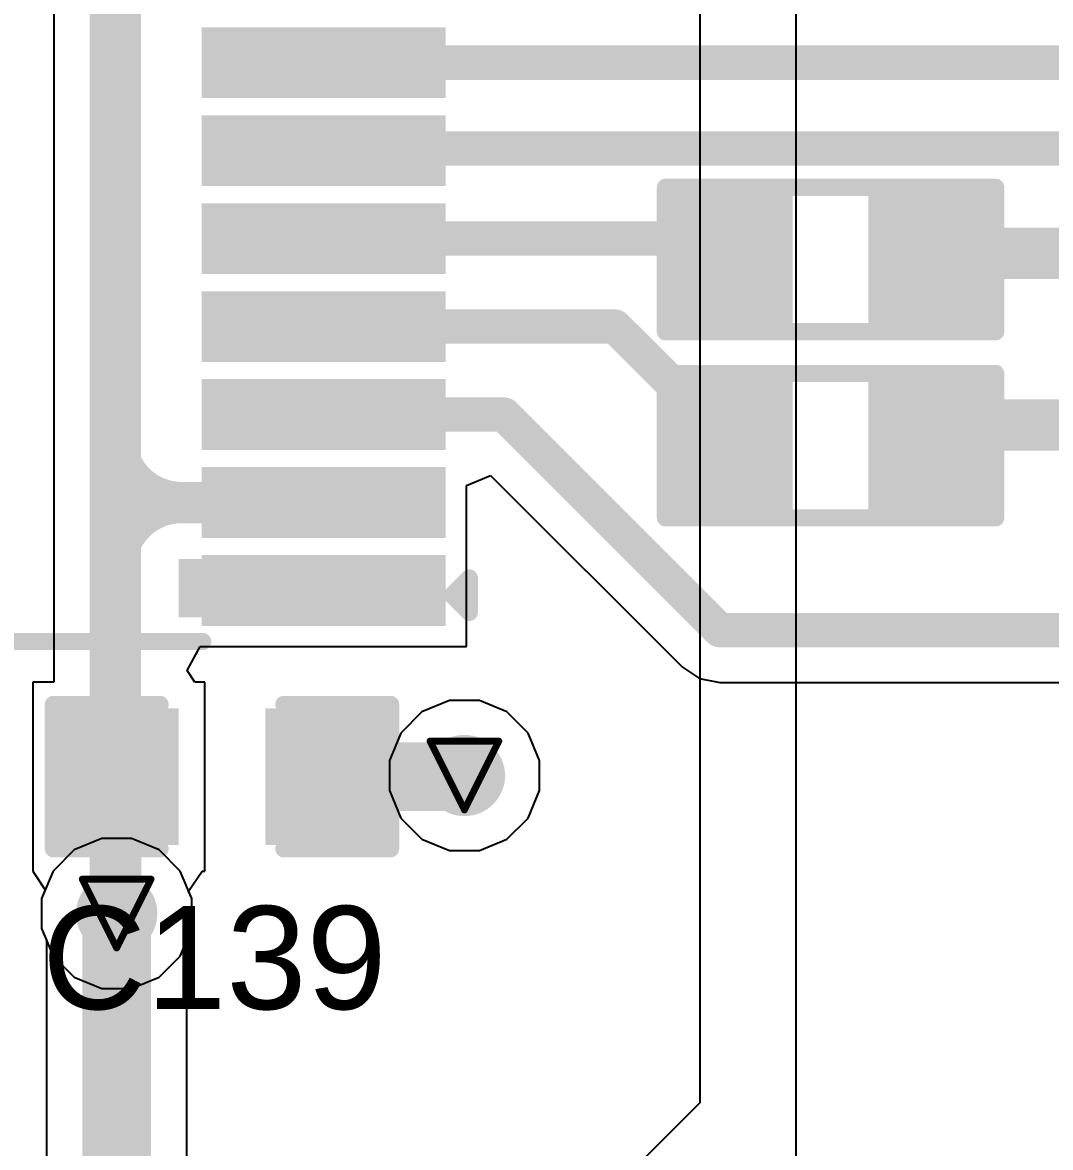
# Model space of a CAD drawing. Header units: inches. Extents: x 0 to 5359, y 0 to 5098.
# Drawn here: x 54.49 to 62.08, y 82.34 to 90.66 of the extents above; entities that cross this region are included whole.
import ezdxf

# ---------------------------------------------------------------- set-up
doc = ezdxf.new("R2010")
doc.units = ezdxf.units.IN
for name, color, linetype in [('Bottom Layer', 5, 'Continuous'), ('Drill Drawing', 1, 'Continuous'), ('Layer 1', 16, 'Continuous'), ('Layer 2', 76, 'Continuous'), ('Top Layer', 1, 'Continuous'), ('Top Overlay', 2, 'Continuous'), ('Top Paste', 8, 'Continuous'), ('Top Solder', 216, 'Continuous'), ('Via Holes', 16, 'Continuous')]:
    doc.layers.add(name, color=color, linetype=linetype)
doc.styles.add('Arial', font='', dxfattribs={"height": 0.2})
doc.styles.get('Arial').set_extended_font_data('Arial')

# ---------------------------------------------------------------- blocks, each defined once
blk = doc.blocks.new('R___0603_21')
at = {"layer": 'Top Layer'}
for points in [[(-0.381, 0.4445), (-0.381, -0.4445), (-1.143, -0.4445), (-1.143, 0.4445)], [(1.143, 0.4445), (1.143, -0.4445), (0.381, -0.4445), (0.381, 0.4445)]]:
    blk.add_hatch(color=1, dxfattribs=at).paths.add_polyline_path(points)
at = {"layer": 'Top Paste'}
for points in [[(-0.381, 0.4445), (-0.381, -0.4445), (-1.143, -0.4445), (-1.143, 0.4445)], [(1.143, 0.4445), (1.143, -0.4445), (0.381, -0.4445), (0.381, 0.4445)]]:
    blk.add_hatch(color=8, dxfattribs=at).paths.add_polyline_path(points)
at = {"layer": 'Top Solder'}
for points in [[(-0.2794, 0.5461), (-0.2794, -0.5461), (-1.2446, -0.5461), (-1.2446, 0.5461)], [(1.2446, 0.5461), (1.2446, -0.5461), (0.2794, -0.5461), (0.2794, 0.5461)]]:
    blk.add_hatch(color=216, dxfattribs=at).paths.add_polyline_path(points)
at = {"layer": 'Top Overlay'}
for points in [[(1.2192, 0.5334, 0.127, 0.127, 0), (-1.2192, 0.5334, 0.127, 0.127, 0)], [(-1.2192, 0.5334, 0.127, 0.127, 0), (-1.2192, -0.5334, 0.127, 0.127, 0)], [(1.2192, 0.5334, 0.127, 0.127, 0), (1.2192, -0.5334, 0.127, 0.127, 0)], [(1.2192, -0.5334, 0.127, 0.127, 0), (-1.2192, -0.5334, 0.127, 0.127, 0)]]:
    blk.add_lwpolyline(points, format="xyseb", dxfattribs=at)
for points in [[(-1.25095, 0.5334, 0.0635, 0.0635, 1), (-1.18745, 0.5334, 0.0635, 0.0635, 1)], [(-1.25095, 0.5334, 0.0635, 0.0635, 1), (-1.18745, 0.5334, 0.0635, 0.0635, 1)], [(1.18745, 0.5334, 0.0635, 0.0635, 1), (1.25095, 0.5334, 0.0635, 0.0635, 1)], [(1.18745, 0.5334, 0.0635, 0.0635, 1), (1.25095, 0.5334, 0.0635, 0.0635, 1)], [(-1.25095, -0.5334, 0.0635, 0.0635, 1), (-1.18745, -0.5334, 0.0635, 0.0635, 1)], [(-1.25095, -0.5334, 0.0635, 0.0635, 1), (-1.18745, -0.5334, 0.0635, 0.0635, 1)], [(1.18745, -0.5334, 0.0635, 0.0635, 1), (1.25095, -0.5334, 0.0635, 0.0635, 1)], [(1.18745, -0.5334, 0.0635, 0.0635, 1), (1.25095, -0.5334, 0.0635, 0.0635, 1)]]:
    blk.add_lwpolyline(points, format="xyseb", close=True, dxfattribs=at)
blk = doc.blocks.new('R___0603_22')
at = {"layer": 'Top Layer'}
for points in [[(-0.381, 0.4445), (-0.381, -0.4445), (-1.143, -0.4445), (-1.143, 0.4445)], [(1.143, 0.4445), (1.143, -0.4445), (0.381, -0.4445), (0.381, 0.4445)]]:
    blk.add_hatch(color=1, dxfattribs=at).paths.add_polyline_path(points)
at = {"layer": 'Top Paste'}
for points in [[(-0.381, 0.4445), (-0.381, -0.4445), (-1.143, -0.4445), (-1.143, 0.4445)], [(1.143, 0.4445), (1.143, -0.4445), (0.381, -0.4445), (0.381, 0.4445)]]:
    blk.add_hatch(color=8, dxfattribs=at).paths.add_polyline_path(points)
at = {"layer": 'Top Solder'}
for points in [[(-0.2794, 0.5461), (-0.2794, -0.5461), (-1.2446, -0.5461), (-1.2446, 0.5461)], [(1.2446, 0.5461), (1.2446, -0.5461), (0.2794, -0.5461), (0.2794, 0.5461)]]:
    blk.add_hatch(color=216, dxfattribs=at).paths.add_polyline_path(points)
at = {"layer": 'Top Overlay'}
for points in [[(1.2192, 0.5334, 0.127, 0.127, 0), (-1.2192, 0.5334, 0.127, 0.127, 0)], [(-1.2192, 0.5334, 0.127, 0.127, 0), (-1.2192, -0.5334, 0.127, 0.127, 0)], [(1.2192, 0.5334, 0.127, 0.127, 0), (1.2192, -0.5334, 0.127, 0.127, 0)], [(1.2192, -0.5334, 0.127, 0.127, 0), (-1.2192, -0.5334, 0.127, 0.127, 0)]]:
    blk.add_lwpolyline(points, format="xyseb", dxfattribs=at)
for points in [[(-1.25095, 0.5334, 0.0635, 0.0635, 1), (-1.18745, 0.5334, 0.0635, 0.0635, 1)], [(-1.25095, 0.5334, 0.0635, 0.0635, 1), (-1.18745, 0.5334, 0.0635, 0.0635, 1)], [(1.18745, 0.5334, 0.0635, 0.0635, 1), (1.25095, 0.5334, 0.0635, 0.0635, 1)], [(1.18745, 0.5334, 0.0635, 0.0635, 1), (1.25095, 0.5334, 0.0635, 0.0635, 1)], [(-1.25095, -0.5334, 0.0635, 0.0635, 1), (-1.18745, -0.5334, 0.0635, 0.0635, 1)], [(-1.25095, -0.5334, 0.0635, 0.0635, 1), (-1.18745, -0.5334, 0.0635, 0.0635, 1)], [(1.18745, -0.5334, 0.0635, 0.0635, 1), (1.25095, -0.5334, 0.0635, 0.0635, 1)], [(1.18745, -0.5334, 0.0635, 0.0635, 1), (1.25095, -0.5334, 0.0635, 0.0635, 1)]]:
    blk.add_lwpolyline(points, format="xyseb", close=True, dxfattribs=at)
blk = doc.blocks.new('TSSOP_20_28')
at = {"layer": 'Top Layer'}
for points in [[(-2, 3.085), (-2, 2.765), (-3.6, 2.765), (-3.6, 3.085)], [(3.6, 3.085), (3.6, 2.765), (2, 2.765), (2, 3.085)], [(-2, 2.435), (-2, 2.115), (-3.6, 2.115), (-3.6, 2.435)], [(3.6, 2.435), (3.6, 2.115), (2, 2.115), (2, 2.435)], [(-2, 1.785), (-2, 1.465), (-3.6, 1.465), (-3.6, 1.785)], [(3.6, 1.785), (3.6, 1.465), (2, 1.465), (2, 1.785)], [(-2, 1.135), (-2, 0.815), (-3.6, 0.815), (-3.6, 1.135)], [(3.6, 1.135), (3.6, 0.815), (2, 0.815), (2, 1.135)], [(-2, 0.485), (-2, 0.165), (-3.6, 0.165), (-3.6, 0.485)], [(3.6, 0.485), (3.6, 0.165), (2, 0.165), (2, 0.485)], [(-2, -0.165), (-2, -0.485), (-3.6, -0.485), (-3.6, -0.165)], [(3.6, -0.165), (3.6, -0.485), (2, -0.485), (2, -0.165)], [(-2, -0.815), (-2, -1.135), (-3.6, -1.135), (-3.6, -0.815)], [(3.6, -0.815), (3.6, -1.135), (2, -1.135), (2, -0.815)], [(-2, -1.465), (-2, -1.785), (-3.6, -1.785), (-3.6, -1.465)], [(3.6, -1.465), (3.6, -1.785), (2, -1.785), (2, -1.465)], [(-2, -2.115), (-2, -2.435), (-3.6, -2.435), (-3.6, -2.115)], [(3.6, -2.115), (3.6, -2.435), (2, -2.435), (2, -2.115)], [(-2, -2.765), (-2, -3.085), (-3.6, -3.085), (-3.6, -2.765)], [(3.6, -2.765), (3.6, -3.085), (2, -3.085), (2, -2.765)]]:
    blk.add_hatch(color=1, dxfattribs=at).paths.add_polyline_path(points)
at = {"layer": 'Top Overlay'}
blk.add_hatch(color=2, dxfattribs=at).paths.add_polyline_path([(-1.9066, 2.6924), (-1.7288, 2.6924), (-1.7288, 3.1242), (-1.9066, 3.1242)])
at = {"layer": 'Top Paste'}
for points in [[(-2, 3.085), (-2, 2.765), (-3.6, 2.765), (-3.6, 3.085)], [(3.6, 3.085), (3.6, 2.765), (2, 2.765), (2, 3.085)], [(-2, 2.435), (-2, 2.115), (-3.6, 2.115), (-3.6, 2.435)], [(3.6, 2.435), (3.6, 2.115), (2, 2.115), (2, 2.435)], [(-2, 1.785), (-2, 1.465), (-3.6, 1.465), (-3.6, 1.785)], [(3.6, 1.785), (3.6, 1.465), (2, 1.465), (2, 1.785)], [(-2, 1.135), (-2, 0.815), (-3.6, 0.815), (-3.6, 1.135)], [(3.6, 1.135), (3.6, 0.815), (2, 0.815), (2, 1.135)], [(-2, 0.485), (-2, 0.165), (-3.6, 0.165), (-3.6, 0.485)], [(3.6, 0.485), (3.6, 0.165), (2, 0.165), (2, 0.485)], [(-2, -0.165), (-2, -0.485), (-3.6, -0.485), (-3.6, -0.165)], [(3.6, -0.165), (3.6, -0.485), (2, -0.485), (2, -0.165)], [(-2, -0.815), (-2, -1.135), (-3.6, -1.135), (-3.6, -0.815)], [(3.6, -0.815), (3.6, -1.135), (2, -1.135), (2, -0.815)], [(-2, -1.465), (-2, -1.785), (-3.6, -1.785), (-3.6, -1.465)], [(3.6, -1.465), (3.6, -1.785), (2, -1.785), (2, -1.465)], [(-2, -2.115), (-2, -2.435), (-3.6, -2.435), (-3.6, -2.115)], [(3.6, -2.115), (3.6, -2.435), (2, -2.435), (2, -2.115)], [(-2, -2.765), (-2, -3.085), (-3.6, -3.085), (-3.6, -2.765)], [(3.6, -2.765), (3.6, -3.085), (2, -3.085), (2, -2.765)]]:
    blk.add_hatch(color=8, dxfattribs=at).paths.add_polyline_path(points)
at = {"layer": 'Top Solder'}
for points in [[(-1.8984, 3.1866), (-1.8984, 2.6634), (-3.7016, 2.6634), (-3.7016, 3.1866)], [(3.7016, 3.1866), (3.7016, 2.6634), (1.8984, 2.6634), (1.8984, 3.1866)], [(-1.8984, 2.5366), (-1.8984, 2.0134), (-3.7016, 2.0134), (-3.7016, 2.5366)], [(3.7016, 2.5366), (3.7016, 2.0134), (1.8984, 2.0134), (1.8984, 2.5366)], [(-1.8984, 1.8866), (-1.8984, 1.3634), (-3.7016, 1.3634), (-3.7016, 1.8866)], [(3.7016, 1.8866), (3.7016, 1.3634), (1.8984, 1.3634), (1.8984, 1.8866)], [(-1.8984, 1.2366), (-1.8984, 0.7134), (-3.7016, 0.7134), (-3.7016, 1.2366)], [(3.7016, 1.2366), (3.7016, 0.7134), (1.8984, 0.7134), (1.8984, 1.2366)], [(-1.8984, 0.5866), (-1.8984, 0.0634), (-3.7016, 0.0634), (-3.7016, 0.5866)], [(3.7016, 0.5866), (3.7016, 0.0634), (1.8984, 0.0634), (1.8984, 0.5866)], [(-1.8984, -0.0634), (-1.8984, -0.5866), (-3.7016, -0.5866), (-3.7016, -0.0634)], [(3.7016, -0.0634), (3.7016, -0.5866), (1.8984, -0.5866), (1.8984, -0.0634)], [(-1.8984, -0.7134), (-1.8984, -1.2366), (-3.7016, -1.2366), (-3.7016, -0.7134)], [(3.7016, -0.7134), (3.7016, -1.2366), (1.8984, -1.2366), (1.8984, -0.7134)], [(-1.8984, -1.3634), (-1.8984, -1.8866), (-3.7016, -1.8866), (-3.7016, -1.3634)], [(3.7016, -1.3634), (3.7016, -1.8866), (1.8984, -1.8866), (1.8984, -1.3634)], [(-1.8984, -2.0134), (-1.8984, -2.5366), (-3.7016, -2.5366), (-3.7016, -2.0134)], [(3.7016, -2.0134), (3.7016, -2.5366), (1.8984, -2.5366), (1.8984, -2.0134)], [(-1.8984, -2.6634), (-1.8984, -3.1866), (-3.7016, -3.1866), (-3.7016, -2.6634)], [(3.7016, -2.6634), (3.7016, -3.1866), (1.8984, -3.1866), (1.8984, -2.6634)]]:
    blk.add_hatch(color=216, dxfattribs=at).paths.add_polyline_path(points)
at = {"layer": 'Top Overlay'}
for points in [[(1.9542, 3.302, 0.127, 0.127, 0), (-1.9066, 3.302, 0.127, 0.127, 0)], [(-3.8751, 3.0861, 0.127, 0.127, 0), (-3.8751, 2.8321, 0.127, 0.127, 0)], [(-3.7481, 2.9591, 0.127, 0.127, 0), (-3.8751, 3.0861, 0.127, 0.127, 0)], [(-3.7481, 2.9591, 0.127, 0.127, 0), (-3.8751, 2.8321, 0.127, 0.127, 0)], [(1.9542, -3.302, 0.127, 0.127, 0), (-1.9066, -3.302, 0.127, 0.127, 0)]]:
    blk.add_lwpolyline(points, format="xyseb", dxfattribs=at)
for points in [[(-1.9384, 3.302, 0.0635, 0.0635, 1), (-1.8749, 3.302, 0.0635, 0.0635, 1)], [(1.9224, 3.302, 0.0635, 0.0635, 1), (1.9859, 3.302, 0.0635, 0.0635, 1)], [(-3.9069, 3.0861, 0.0635, 0.0635, 1), (-3.8434, 3.0861, 0.0635, 0.0635, 1)], [(-3.9069, 3.0861, 0.0635, 0.0635, 1), (-3.8434, 3.0861, 0.0635, 0.0635, 1)], [(-3.7799, 2.9591, 0.0635, 0.0635, 1), (-3.7164, 2.9591, 0.0635, 0.0635, 1)], [(-3.7799, 2.9591, 0.0635, 0.0635, 1), (-3.7164, 2.9591, 0.0635, 0.0635, 1)], [(-3.9069, 2.8321, 0.0635, 0.0635, 1), (-3.8434, 2.8321, 0.0635, 0.0635, 1)], [(-3.9069, 2.8321, 0.0635, 0.0635, 1), (-3.8434, 2.8321, 0.0635, 0.0635, 1)], [(-1.9384, -3.302, 0.0635, 0.0635, 1), (-1.8749, -3.302, 0.0635, 0.0635, 1)], [(1.9224, -3.302, 0.0635, 0.0635, 1), (1.9859, -3.302, 0.0635, 0.0635, 1)]]:
    blk.add_lwpolyline(points, format="xyseb", close=True, dxfattribs=at)
blk = doc.blocks.new('C___0603_227')
at = {"layer": 'Top Layer'}
for points in [[(-0.381, 0.4445), (-0.381, -0.4445), (-1.143, -0.4445), (-1.143, 0.4445)], [(1.143, 0.4445), (1.143, -0.4445), (0.381, -0.4445), (0.381, 0.4445)]]:
    blk.add_hatch(color=1, dxfattribs=at).paths.add_polyline_path(points)
at = {"layer": 'Top Paste'}
for points in [[(-0.381, 0.4445), (-0.381, -0.4445), (-1.143, -0.4445), (-1.143, 0.4445)], [(1.143, 0.4445), (1.143, -0.4445), (0.381, -0.4445), (0.381, 0.4445)]]:
    blk.add_hatch(color=8, dxfattribs=at).paths.add_polyline_path(points)
at = {"layer": 'Top Solder'}
for points in [[(-0.321, 0.5045), (-0.321, -0.5045), (-1.203, -0.5045), (-1.203, 0.5045)], [(1.203, 0.5045), (1.203, -0.5045), (0.321, -0.5045), (0.321, 0.5045)]]:
    blk.add_hatch(color=216, dxfattribs=at).paths.add_polyline_path(points)
at = {"layer": 'Top Overlay'}
for points in [[(-1.2446, 0.5334, 0.127, 0.127, 0), (-1.2446, -0.5334, 0.127, 0.127, 0)], [(-0.4572, 0.5334, 0.127, 0.127, 0), (-1.2446, 0.5334, 0.127, 0.127, 0)], [(1.2446, 0.5334, 0.127, 0.127, 0), (0.4572, 0.5334, 0.127, 0.127, 0)], [(1.2446, 0.5334, 0.127, 0.127, 0), (1.2446, -0.5334, 0.127, 0.127, 0)], [(-0.4572, -0.5334, 0.127, 0.127, 0), (-1.2446, -0.5334, 0.127, 0.127, 0)], [(1.2446, -0.5334, 0.127, 0.127, 0), (0.4572, -0.5334, 0.127, 0.127, 0)]]:
    blk.add_lwpolyline(points, format="xyseb", dxfattribs=at)
for points in [[(-1.2764, 0.5334, 0.0635, 0.0635, 1), (-1.2128, 0.5334, 0.0635, 0.0635, 1)], [(-1.2764, 0.5334, 0.0635, 0.0635, 1), (-1.2128, 0.5334, 0.0635, 0.0635, 1)], [(-0.4889, 0.5334, 0.0635, 0.0635, 1), (-0.4254, 0.5334, 0.0635, 0.0635, 1)], [(0.4254, 0.5334, 0.0635, 0.0635, 1), (0.4889, 0.5334, 0.0635, 0.0635, 1)], [(1.2128, 0.5334, 0.0635, 0.0635, 1), (1.2764, 0.5334, 0.0635, 0.0635, 1)], [(1.2128, 0.5334, 0.0635, 0.0635, 1), (1.2764, 0.5334, 0.0635, 0.0635, 1)], [(-1.2764, -0.5334, 0.0635, 0.0635, 1), (-1.2128, -0.5334, 0.0635, 0.0635, 1)], [(-1.2764, -0.5334, 0.0635, 0.0635, 1), (-1.2128, -0.5334, 0.0635, 0.0635, 1)], [(-0.4889, -0.5334, 0.0635, 0.0635, 1), (-0.4254, -0.5334, 0.0635, 0.0635, 1)], [(0.4254, -0.5334, 0.0635, 0.0635, 1), (0.4889, -0.5334, 0.0635, 0.0635, 1)], [(1.2128, -0.5334, 0.0635, 0.0635, 1), (1.2764, -0.5334, 0.0635, 0.0635, 1)], [(1.2128, -0.5334, 0.0635, 0.0635, 1), (1.2764, -0.5334, 0.0635, 0.0635, 1)]]:
    blk.add_lwpolyline(points, format="xyseb", close=True, dxfattribs=at)

msp = doc.modelspace()

# ---------------------------------------------------------------- hatches: boundary and pattern name
at = {"layer": 'Bottom Layer'}
h = msp.add_hatch(color=5, dxfattribs=at)
edge = h.paths.add_edge_path()
edge.add_arc((57.7487, 85.0919), 0.3, 0, 360)
h = msp.add_hatch(color=5, dxfattribs=at)
edge = h.paths.add_edge_path()
edge.add_arc((55.1814, 84.0724), 0.3, 0, 360)
at = {"layer": 'Layer 1'}
h = msp.add_hatch(color=16, dxfattribs=at)
edge = h.paths.add_edge_path()
edge.add_arc((57.7487, 85.0919), 0.3, 0, 360)
h = msp.add_hatch(color=16, dxfattribs=at)
edge = h.paths.add_edge_path()
edge.add_arc((55.1814, 84.0724), 0.3, 0, 360)
at = {"layer": 'Layer 2'}
h = msp.add_hatch(color=76, dxfattribs=at)
edge = h.paths.add_edge_path()
edge.add_arc((57.7487, 85.0919), 0.3, 0, 360)
h = msp.add_hatch(color=76, dxfattribs=at)
edge = h.paths.add_edge_path()
edge.add_arc((55.1814, 84.0724), 0.3, 0, 360)
at = {"layer": 'Top Layer'}
h = msp.add_hatch(color=1, dxfattribs=at)
edge = h.paths.add_edge_path()
edge.add_arc((57.7487, 85.0919), 0.3, 0, 360)
h = msp.add_hatch(color=1, dxfattribs=at)
edge = h.paths.add_edge_path()
edge.add_arc((55.1814, 84.0724), 0.3, 0, 360)
at = {"layer": 'Via Holes'}
h = msp.add_hatch(color=7, dxfattribs=at)
edge = h.paths.add_edge_path()
edge.add_arc((57.7487, 85.0919), 0.15, 0, 360)
h = msp.add_hatch(color=7, dxfattribs=at)
edge = h.paths.add_edge_path()
edge.add_arc((55.1814, 84.0724), 0.15, 0, 360)

# ---------------------------------------------------------------- linework, layer by layer
at = {"layer": 'Bottom Layer'}
for p, q in [((55.0712, 84.6264), (54.8676, 84.542)), ((55.2916, 84.6264), (55.0712, 84.6264)), ((55.4953, 84.542), (55.2916, 84.6264)), ((54.8676, 84.542), (54.7118, 84.3862)), ((55.6511, 84.3862), (55.4953, 84.542)), ((54.7118, 84.3862), (54.6274, 84.1826)), ((55.7354, 84.1826), (55.6511, 84.3862)), ((54.6274, 84.1826), (54.6274, 83.9622)), ((55.7354, 83.9622), (55.7354, 84.1826)), ((54.6274, 83.9622), (54.6635, 83.8751)), ((55.6994, 83.8751), (55.7354, 83.9622)), ((54.6635, 83.8751), (54.6635, 77.6402)), ((55.6994, 77.6677), (55.6994, 83.8751))]:
    msp.add_line(p, q, dxfattribs=at)
msp.add_lwpolyline([(55.1814, 77.6402, 0.508, 0.508, 0), (55.1814, 84.0724, 0.508, 0.508, 0)], format="xyseb", dxfattribs=at)
msp.add_lwpolyline([(55.0544, 84.0724, 0.254, 0.254, 1), (55.3084, 84.0724, 0.254, 0.254, 1)], format="xyseb", close=True, dxfattribs=at)
at = {"layer": 'Drill Drawing'}
for points in [[(57.4947, 85.3459, 0.0508, 0.0508, 0), (58.0027, 85.3459, 0.0508, 0.0508, 0)], [(57.4947, 85.3459, 0.0508, 0.0508, 0), (57.7487, 84.8379, 0.0508, 0.0508, 0)], [(57.7487, 84.8379, 0.0508, 0.0508, 0), (58.0027, 85.3459, 0.0508, 0.0508, 0)], [(54.9274, 84.3264, 0.0508, 0.0508, 0), (55.4354, 84.3264, 0.0508, 0.0508, 0)], [(54.9274, 84.3264, 0.0508, 0.0508, 0), (55.1814, 83.8184, 0.0508, 0.0508, 0)], [(55.1814, 83.8184, 0.0508, 0.0508, 0), (55.4354, 84.3264, 0.0508, 0.0508, 0)]]:
    msp.add_lwpolyline(points, format="xyseb", dxfattribs=at)
for points in [[(57.482, 85.3459, 0.0254, 0.0254, 1), (57.5074, 85.3459, 0.0254, 0.0254, 1)], [(57.482, 85.3459, 0.0254, 0.0254, 1), (57.5074, 85.3459, 0.0254, 0.0254, 1)], [(57.99, 85.3459, 0.0254, 0.0254, 1), (58.0154, 85.3459, 0.0254, 0.0254, 1)], [(57.99, 85.3459, 0.0254, 0.0254, 1), (58.0154, 85.3459, 0.0254, 0.0254, 1)], [(57.736, 84.8379, 0.0254, 0.0254, 1), (57.7614, 84.8379, 0.0254, 0.0254, 1)], [(57.736, 84.8379, 0.0254, 0.0254, 1), (57.7614, 84.8379, 0.0254, 0.0254, 1)], [(54.9147, 84.3264, 0.0254, 0.0254, 1), (54.9401, 84.3264, 0.0254, 0.0254, 1)], [(54.9147, 84.3264, 0.0254, 0.0254, 1), (54.9401, 84.3264, 0.0254, 0.0254, 1)], [(55.4227, 84.3264, 0.0254, 0.0254, 1), (55.4481, 84.3264, 0.0254, 0.0254, 1)], [(55.4227, 84.3264, 0.0254, 0.0254, 1), (55.4481, 84.3264, 0.0254, 0.0254, 1)], [(55.1687, 83.8184, 0.0254, 0.0254, 1), (55.1941, 83.8184, 0.0254, 0.0254, 1)], [(55.1687, 83.8184, 0.0254, 0.0254, 1), (55.1941, 83.8184, 0.0254, 0.0254, 1)]]:
    msp.add_lwpolyline(points, format="xyseb", close=True, dxfattribs=at)
at = {"layer": 'Layer 1'}
for p, q in [((55.0712, 84.6264), (54.8676, 84.542)), ((55.2916, 84.6264), (55.0712, 84.6264)), ((55.4953, 84.542), (55.2916, 84.6264)), ((54.8676, 84.542), (54.7118, 84.3862)), ((55.6511, 84.3862), (55.4953, 84.542)), ((54.7118, 84.3862), (54.6274, 84.1826)), ((55.7354, 84.1826), (55.6511, 84.3862)), ((54.6274, 84.1826), (54.6274, 83.9622)), ((55.7354, 83.9622), (55.7354, 84.1826)), ((54.6274, 83.9622), (54.7118, 83.7585)), ((55.6511, 83.7585), (55.7354, 83.9622)), ((54.7118, 83.7585), (54.8676, 83.6027)), ((55.4953, 83.6027), (55.6511, 83.7585)), ((54.8676, 83.6027), (55.0712, 83.5184)), ((55.2916, 83.5184), (55.4953, 83.6027)), ((55.0712, 83.5184), (55.2916, 83.5184))]:
    msp.add_line(p, q, dxfattribs=at)
at = {"layer": 'Layer 2'}
for p, q in [((60.198, 75.0257), (60.198, 105.5273)), ((59.4871, 91.1393), (59.4871, 82.6743)), ((57.6385, 85.6459), (57.4349, 85.5616)), ((57.8589, 85.6459), (57.6385, 85.6459)), ((58.0625, 85.5616), (57.8589, 85.6459)), ((57.4349, 85.5616), (57.279, 85.4057)), ((58.2184, 85.4057), (58.0625, 85.5616)), ((57.279, 85.4057), (57.1947, 85.2021)), ((58.3027, 85.2021), (58.2184, 85.4057)), ((57.1947, 85.2021), (57.1947, 84.9817)), ((58.3027, 84.9817), (58.3027, 85.2021)), ((57.1947, 84.9817), (57.279, 84.7781)), ((58.2184, 84.7781), (58.3027, 84.9817)), ((57.279, 84.7781), (57.4349, 84.6222)), ((58.0625, 84.6222), (58.2184, 84.7781)), ((55.0712, 84.6264), (54.8676, 84.542)), ((55.2916, 84.6264), (55.0712, 84.6264)), ((55.4953, 84.542), (55.2916, 84.6264)), ((57.4349, 84.6222), (57.6385, 84.5379)), ((57.8589, 84.5379), (58.0625, 84.6222)), ((54.8676, 84.542), (54.7118, 84.3862)), ((55.6511, 84.3862), (55.4953, 84.542)), ((57.6385, 84.5379), (57.8589, 84.5379)), ((54.7118, 84.3862), (54.6274, 84.1826)), ((55.7354, 84.1826), (55.6511, 84.3862)), ((54.6274, 84.1826), (54.6274, 83.9622)), ((55.7354, 83.9622), (55.7354, 84.1826)), ((54.6274, 83.9622), (54.7118, 83.7585)), ((55.6511, 83.7585), (55.7354, 83.9622)), ((54.7118, 83.7585), (54.8676, 83.6027)), ((55.4953, 83.6027), (55.6511, 83.7585)), ((54.8676, 83.6027), (55.0712, 83.5184)), ((55.2916, 83.5184), (55.4953, 83.6027)), ((55.0712, 83.5184), (55.2916, 83.5184)), ((59.4871, 82.6743), (58.423, 81.6102))]:
    msp.add_line(p, q, dxfattribs=at)
at = {"layer": 'Top Layer'}
for p, q in [((54.7184, 92.9852), (54.7184, 86.6187)), ((57.7638, 87.2354), (57.9416, 87.309)), ((57.9416, 87.309), (59.3587, 85.892)), ((57.7638, 86.0447), (57.7638, 87.2354)), ((54.7184, 86.6187), (54.7184, 85.7822)), ((55.7014, 85.8669), (55.797, 86.0447)), ((55.797, 86.0447), (57.7638, 86.0447)), ((55.7573, 85.7822), (55.7014, 85.8669)), ((59.3587, 85.892), (59.4847, 85.8078)), ((54.7184, 85.7822), (54.562, 85.7822)), ((54.562, 85.7822), (54.562, 84.3852)), ((55.832, 85.7822), (55.7573, 85.7822)), ((55.832, 84.3852), (55.832, 85.7822)), ((59.4847, 85.8078), (59.6334, 85.7782)), ((59.6334, 85.7782), (65.4418, 85.7782)), ((54.562, 84.3852), (54.562, 84.3852)), ((54.562, 84.3852), (54.6542, 84.2472)), ((55.7127, 84.2374), (55.8115, 84.3852)), ((55.8115, 84.3852), (55.832, 84.3852)), ((54.6542, 84.2472), (54.6274, 84.1826)), ((55.7354, 84.1826), (55.7127, 84.2374)), ((54.6274, 84.1826), (54.6274, 83.9622)), ((55.7354, 83.9622), (55.7354, 84.1826)), ((54.6274, 83.9622), (54.7118, 83.7585)), ((55.6511, 83.7585), (55.7354, 83.9622)), ((54.7118, 83.7585), (54.8676, 83.6027)), ((55.4953, 83.6027), (55.6511, 83.7585)), ((54.8676, 83.6027), (55.0712, 83.5184)), ((55.2916, 83.5184), (55.4953, 83.6027)), ((55.0712, 83.5184), (55.2916, 83.5184))]:
    msp.add_line(p, q, dxfattribs=at)
for points in [[(55.1716, 86.6187, 0.381, 0.381, 0), (55.1716, 93.6837, 0.381, 0.381, 0)], [(56.7098, 90.3587, 0.254, 0.254, 0), (69.1413, 90.3587, 0.254, 0.254, 0)], [(56.7261, 89.725, 0.254, 0.254, 0), (64.775, 89.725, 0.254, 0.254, 0)], [(56.7098, 89.7087, 0.1778, 0.1778, 0), (56.7261, 89.725, 0.1778, 0.1778, 0)], [(56.7098, 89.0587, 0.254, 0.254, 0), (59.6876, 89.0587, 0.254, 0.254, 0)], [(59.6876, 89.0587, 0.254, 0.254, 0), (59.69, 89.0564, 0.254, 0.254, 0)], [(61.214, 89.0564, 0.1778, 0.1778, 0), (61.3203, 88.95, 0.1778, 0.1778, 0)], [(61.3203, 88.95, 0.381, 0.381, 0), (69.25, 88.95, 0.381, 0.381, 0)], [(56.7098, 88.4087, 0.254, 0.254, 0), (58.86, 88.4087, 0.254, 0.254, 0)], [(58.86, 88.4087, 0.254, 0.254, 0), (59.4223, 87.8465, 0.254, 0.254, 0)], [(59.4223, 87.8465, 0.254, 0.254, 0), (59.436, 87.8465, 0.254, 0.254, 0)], [(59.436, 87.8465, 0.254, 0.254, 0), (59.69, 87.5925, 0.254, 0.254, 0)], [(56.7098, 87.7587, 0.254, 0.254, 0), (58.0413, 87.7587, 0.254, 0.254, 0)], [(58.0413, 87.7587, 0.254, 0.254, 0), (59.6334, 86.1666, 0.254, 0.254, 0)], [(61.214, 87.6814, 0.381, 0.381, 0), (69.2187, 87.6814, 0.381, 0.381, 0)], [(55.6616, 87.1087, 0.3048, 0.3048, -0.414214), (55.1716, 87.5987, 0.3048, 0.3048, 0)], [(59.69, 87.529, 0.254, 0.254, 0), (59.69, 87.5925, 0.254, 0.254, 0)], [(55.1716, 86.6187, 0.3048, 0.3048, -0.414214), (55.6616, 87.1087, 0.3048, 0.3048, 0)], [(55.6616, 87.1087, 0.3048, 0.3048, 0), (56.7098, 87.1087, 0.3048, 0.3048, 0)], [(55.1716, 85.1091, 0.381, 0.381, 0), (55.1716, 86.6187, 0.381, 0.381, 0)], [(59.6334, 86.1666, 0.254, 0.254, 0), (65.8368, 86.1666, 0.254, 0.254, 0)], [(55.1651, 85.1082, 0.508, 0.508, 0), (55.1733, 85.1, 0.508, 0.508, 0)], [(55.197, 85.0837, 0.381, 0.381, -0.414214), (55.1716, 85.1091, 0.381, 0.381, 0)], [(55.1733, 84.0805, 0.381, 0.381, 0), (55.1733, 85.1, 0.381, 0.381, 0)], [(56.7129, 85.0756, 0.508, 0.508, 0), (56.721, 85.0837, 0.508, 0.508, 0)], [(56.721, 85.0837, 0.508, 0.508, 0), (57.7405, 85.0837, 0.508, 0.508, 0)], [(57.7405, 85.0837, 0.508, 0.508, 0), (57.7487, 85.0919, 0.508, 0.508, 0)], [(55.1733, 84.0805, 0.508, 0.508, 0), (55.1814, 84.0724, 0.508, 0.508, 0)]]:
    msp.add_lwpolyline(points, format="xyseb", dxfattribs=at)
for points in [[(56.6463, 90.3587, 0.127, 0.127, 1), (56.7733, 90.3587, 0.127, 0.127, 1)], [(56.6626, 89.725, 0.127, 0.127, 1), (56.7896, 89.725, 0.127, 0.127, 1)], [(56.6654, 89.7087, 0.0889, 0.0889, 1), (56.7543, 89.7087, 0.0889, 0.0889, 1)], [(56.6817, 89.725, 0.0889, 0.0889, 1), (56.7706, 89.725, 0.0889, 0.0889, 1)], [(56.6463, 89.0587, 0.127, 0.127, 1), (56.7733, 89.0587, 0.127, 0.127, 1)], [(59.6241, 89.0587, 0.127, 0.127, 1), (59.7511, 89.0587, 0.127, 0.127, 1)], [(59.6241, 89.0587, 0.127, 0.127, 1), (59.7511, 89.0587, 0.127, 0.127, 1)], [(59.6265, 89.0564, 0.127, 0.127, 1), (59.7535, 89.0564, 0.127, 0.127, 1)], [(61.1695, 89.0564, 0.0889, 0.0889, 1), (61.2584, 89.0564, 0.0889, 0.0889, 1)], [(61.225, 88.95, 0.1905, 0.1905, 1), (61.4155, 88.95, 0.1905, 0.1905, 1)], [(61.2758, 88.95, 0.0889, 0.0889, 1), (61.3647, 88.95, 0.0889, 0.0889, 1)], [(56.6463, 88.4087, 0.127, 0.127, 1), (56.7733, 88.4087, 0.127, 0.127, 1)], [(58.7965, 88.4087, 0.127, 0.127, 1), (58.9235, 88.4087, 0.127, 0.127, 1)], [(58.7965, 88.4087, 0.127, 0.127, 1), (58.9235, 88.4087, 0.127, 0.127, 1)], [(59.3588, 87.8465, 0.127, 0.127, 1), (59.4858, 87.8465, 0.127, 0.127, 1)], [(59.3588, 87.8465, 0.127, 0.127, 1), (59.4858, 87.8465, 0.127, 0.127, 1)], [(59.3725, 87.8465, 0.127, 0.127, 1), (59.4995, 87.8465, 0.127, 0.127, 1)], [(59.3725, 87.8465, 0.127, 0.127, 1), (59.4995, 87.8465, 0.127, 0.127, 1)], [(56.6463, 87.7587, 0.127, 0.127, 1), (56.7733, 87.7587, 0.127, 0.127, 1)], [(57.9778, 87.7587, 0.127, 0.127, 1), (58.1048, 87.7587, 0.127, 0.127, 1)], [(57.9778, 87.7587, 0.127, 0.127, 1), (58.1048, 87.7587, 0.127, 0.127, 1)], [(61.1187, 87.6814, 0.1905, 0.1905, 1), (61.3092, 87.6814, 0.1905, 0.1905, 1)], [(55.0954, 87.5987, 0.1524, 0.1524, 1), (55.2478, 87.5987, 0.1524, 0.1524, 1)], [(59.6265, 87.5925, 0.127, 0.127, 1), (59.7535, 87.5925, 0.127, 0.127, 1)], [(59.6265, 87.5925, 0.127, 0.127, 1), (59.7535, 87.5925, 0.127, 0.127, 1)], [(59.6265, 87.529, 0.127, 0.127, 1), (59.7535, 87.529, 0.127, 0.127, 1)], [(55.5854, 87.1087, 0.1524, 0.1524, 1), (55.7378, 87.1087, 0.1524, 0.1524, 1)], [(55.5854, 87.1087, 0.1524, 0.1524, 1), (55.7378, 87.1087, 0.1524, 0.1524, 1)], [(55.5854, 87.1087, 0.1524, 0.1524, 1), (55.7378, 87.1087, 0.1524, 0.1524, 1)], [(56.6336, 87.1087, 0.1524, 0.1524, 1), (56.786, 87.1087, 0.1524, 0.1524, 1)], [(55.0764, 86.6187, 0.1905, 0.1905, 1), (55.2669, 86.6187, 0.1905, 0.1905, 1)], [(55.0764, 86.6187, 0.1905, 0.1905, 1), (55.2669, 86.6187, 0.1905, 0.1905, 1)], [(55.0954, 86.6187, 0.1524, 0.1524, 1), (55.2478, 86.6187, 0.1524, 0.1524, 1)], [(59.5699, 86.1666, 0.127, 0.127, 1), (59.6969, 86.1666, 0.127, 0.127, 1)], [(59.5699, 86.1666, 0.127, 0.127, 1), (59.6969, 86.1666, 0.127, 0.127, 1)], [(55.0381, 85.1082, 0.254, 0.254, 1), (55.2921, 85.1082, 0.254, 0.254, 1)], [(55.0463, 85.1, 0.254, 0.254, 1), (55.3003, 85.1, 0.254, 0.254, 1)], [(55.0764, 85.1091, 0.1905, 0.1905, 1), (55.2669, 85.1091, 0.1905, 0.1905, 1)], [(55.0764, 85.1091, 0.1905, 0.1905, 1), (55.2669, 85.1091, 0.1905, 0.1905, 1)], [(55.078, 85.1, 0.1905, 0.1905, 1), (55.2685, 85.1, 0.1905, 0.1905, 1)], [(56.5859, 85.0756, 0.254, 0.254, 1), (56.8399, 85.0756, 0.254, 0.254, 1)], [(56.594, 85.0837, 0.254, 0.254, 1), (56.848, 85.0837, 0.254, 0.254, 1)], [(56.594, 85.0837, 0.254, 0.254, 1), (56.848, 85.0837, 0.254, 0.254, 1)], [(57.6135, 85.0837, 0.254, 0.254, 1), (57.8675, 85.0837, 0.254, 0.254, 1)], [(57.6135, 85.0837, 0.254, 0.254, 1), (57.8675, 85.0837, 0.254, 0.254, 1)], [(57.6217, 85.0919, 0.254, 0.254, 1), (57.8757, 85.0919, 0.254, 0.254, 1)], [(55.1018, 85.0837, 0.1905, 0.1905, 1), (55.2923, 85.0837, 0.1905, 0.1905, 1)], [(55.0463, 84.0805, 0.254, 0.254, 1), (55.3003, 84.0805, 0.254, 0.254, 1)], [(55.0544, 84.0724, 0.254, 0.254, 1), (55.3084, 84.0724, 0.254, 0.254, 1)], [(55.078, 84.0805, 0.1905, 0.1905, 1), (55.2685, 84.0805, 0.1905, 0.1905, 1)]]:
    msp.add_lwpolyline(points, format="xyseb", close=True, dxfattribs=at)

# ---------------------------------------------------------------- block references
at = {"rotation": 180}
for name, p in [('TSSOP_20_28', (53.9098, 89.3837)), ('R___0603_21', (60.452, 88.904)), ('R___0603_22', (60.452, 87.529)), ('C___0603_227', (55.959, 85.0837))]:
    msp.add_blockref(name, p, dxfattribs=at)

# ---------------------------------------------------------------- texts
at = {"layer": 'Top Overlay', "style": 'Arial'}
msp.add_text('C139', height=0.762, dxfattribs=at).set_placement((54.6305, 83.3659))

doc.saveas('drawing.dxf')
